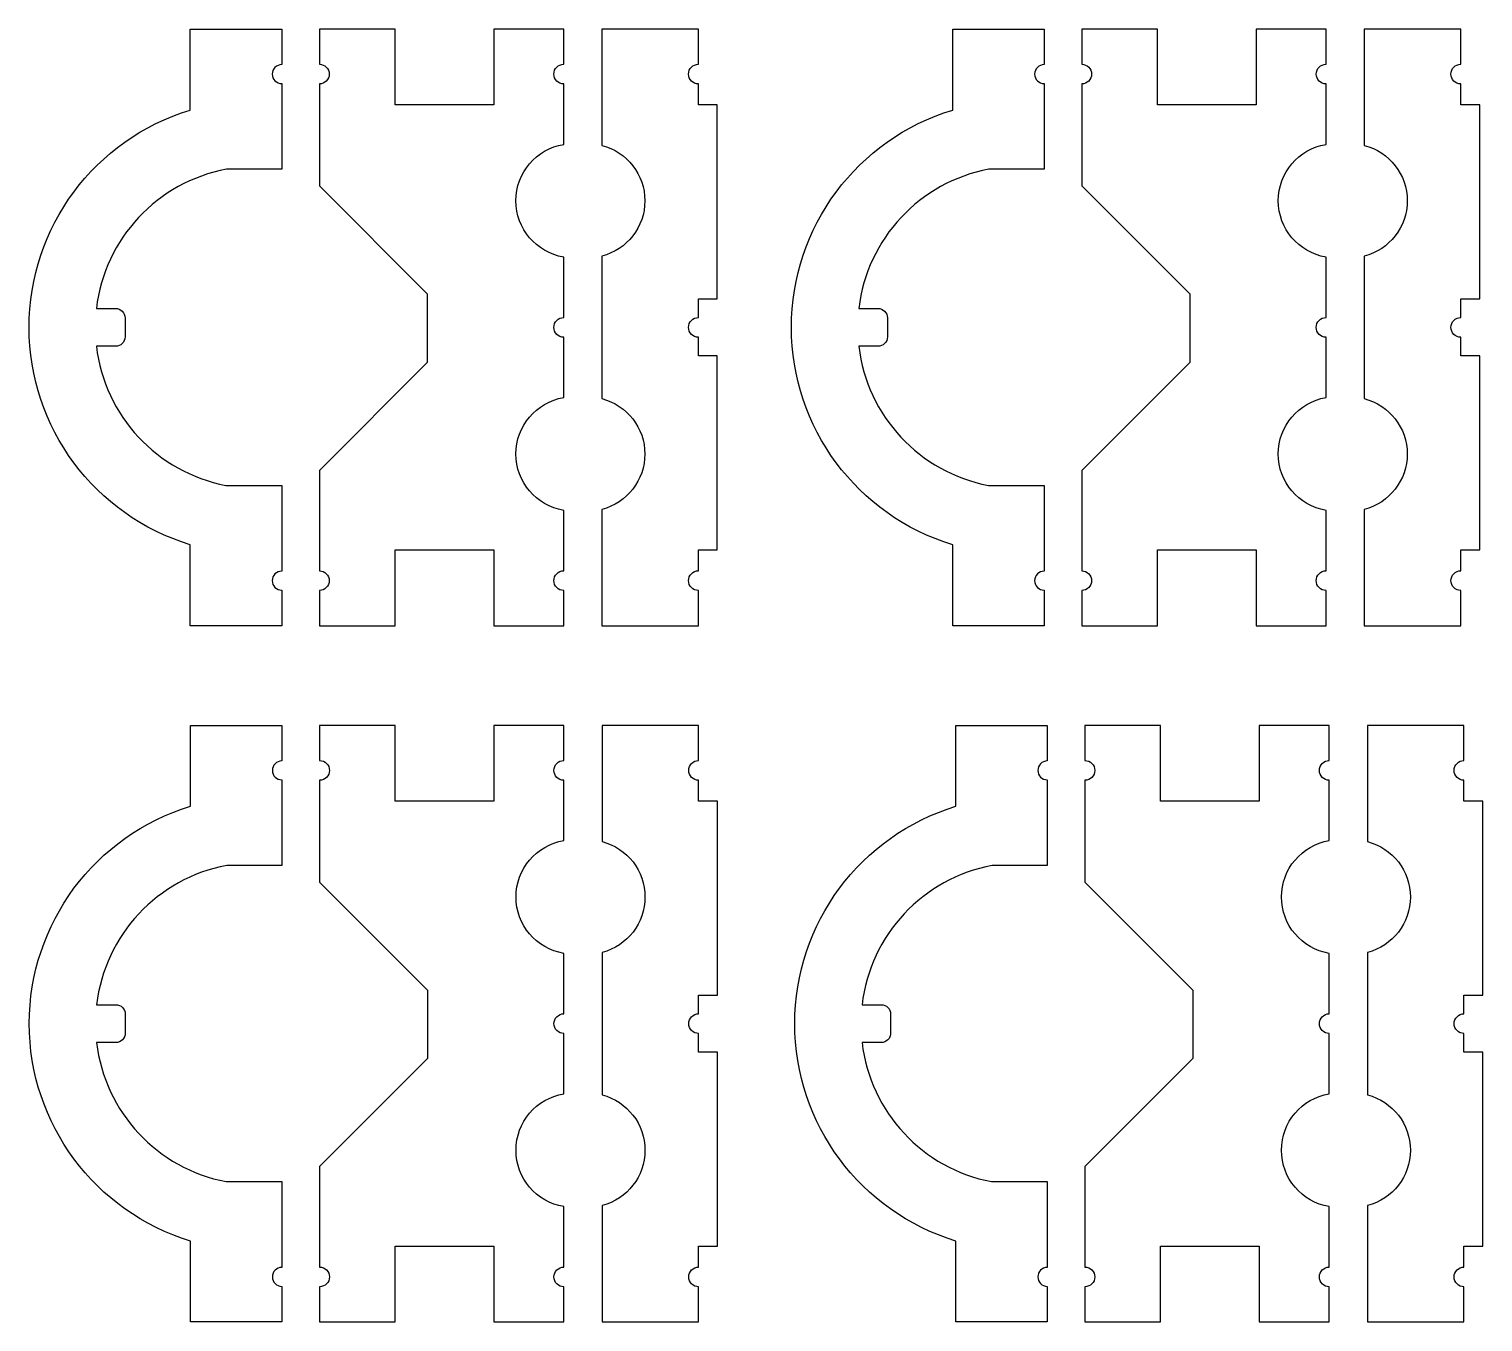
# Model space of a CAD drawing. Extents: x 0.1 to 19.3, y 0 to 17.1.
import ezdxf

# ---------------------------------------------------------------- set-up
doc = ezdxf.new("R2010")
doc.units = 0
doc.layers.get('0').update_dxf_attribs({"linetype": 'CONTINUOUS'})

msp = doc.modelspace()

# ---------------------------------------------------------------- linework, layer by layer
for points in [[(2.24, 9.184), (2.24, 10.253, -0.741914), (2.24, 15.995), (2.24, 17.064), (3.448, 17.064), (3.448, 16.594, 1), (3.448, 16.344), (3.448, 15.213), (2.718, 15.213, 0.327901), (1, 13.374), (1.253, 13.374, -0.414214), (1.378, 13.249), (1.378, 12.999, -0.414214), (1.253, 12.874), (1, 12.874, 0.327074), (2.712, 11.037), (3.448, 11.037), (3.448, 9.904, 1), (3.448, 9.654), (3.448, 9.184)], [(3.946, 9.184), (4.946, 9.184), (4.946, 10.184), (6.25, 10.184), (6.25, 9.184), (7.174, 9.184), (7.174, 9.649, -0.414214), (7.044, 9.779, -0.414214), (7.174, 9.909), (7.174, 10.707, -0.847855), (7.174, 12.197), (7.174, 12.994, -0.414214), (7.044, 13.124, -0.414214), (7.174, 13.254), (7.174, 14.052, -0.847855), (7.174, 15.541), (7.174, 16.339, -1), (7.174, 16.599), (7.174, 17.064), (6.25, 17.064), (6.25, 16.064), (4.946, 16.064), (4.946, 17.064), (3.946, 17.064), (3.946, 16.599, -1), (3.946, 16.339), (3.946, 14.994), (5.372, 13.568), (5.372, 12.662), (3.946, 11.236), (3.946, 9.909, -1), (3.946, 9.649)], [(7.679, 9.184), (8.954, 9.184), (8.954, 9.649, -0.414214), (8.824, 9.779, -0.414214), (8.954, 9.909), (8.954, 10.184), (9.204, 10.184), (9.204, 12.749), (8.954, 12.749), (8.954, 12.994, -0.414214), (8.824, 13.124, -0.414214), (8.954, 13.254), (8.954, 13.499), (9.204, 13.499), (9.204, 16.064), (8.954, 16.064), (8.954, 16.339, -1), (8.954, 16.599), (8.954, 17.064), (7.679, 17.064), (7.679, 15.528, -0.775965), (7.679, 14.065), (7.679, 12.183, -0.775965), (7.679, 10.72)], [(12.314, 9.184), (12.314, 10.253, -0.741914), (12.314, 15.995), (12.314, 17.064), (13.522, 17.064), (13.522, 16.594, 1), (13.522, 16.344), (13.522, 15.213), (12.792, 15.213, 0.327901), (11.074, 13.374), (11.327, 13.374, -0.414214), (11.452, 13.249), (11.452, 12.999, -0.414214), (11.327, 12.874), (11.074, 12.874, 0.327074), (12.786, 11.037), (13.522, 11.037), (13.522, 9.904, 1), (13.522, 9.654), (13.522, 9.184)], [(14.02, 9.184), (15.02, 9.184), (15.02, 10.184), (16.324, 10.184), (16.324, 9.184), (17.248, 9.184), (17.248, 9.649, -0.414214), (17.118, 9.779, -0.414214), (17.248, 9.909), (17.248, 10.707, -0.847855), (17.248, 12.197), (17.248, 12.994, -0.414214), (17.118, 13.124, -0.414214), (17.248, 13.254), (17.248, 14.052, -0.847855), (17.248, 15.541), (17.248, 16.339, -1), (17.248, 16.599), (17.248, 17.064), (16.324, 17.064), (16.324, 16.064), (15.02, 16.064), (15.02, 17.064), (14.02, 17.064), (14.02, 16.599, -1), (14.02, 16.339), (14.02, 14.994), (15.446, 13.568), (15.446, 12.662), (14.02, 11.236), (14.02, 9.909, -1), (14.02, 9.649)], [(17.753, 9.184), (19.028, 9.184), (19.028, 9.649, -0.414214), (18.898, 9.779, -0.414214), (19.028, 9.909), (19.028, 10.184), (19.278, 10.184), (19.278, 12.749), (19.028, 12.749), (19.028, 12.994, -0.414214), (18.898, 13.124, -0.414214), (19.028, 13.254), (19.028, 13.499), (19.278, 13.499), (19.278, 16.064), (19.028, 16.064), (19.028, 16.339, -1), (19.028, 16.599), (19.028, 17.064), (17.753, 17.064), (17.753, 15.528, -0.775965), (17.753, 14.065), (17.753, 12.183, -0.775965), (17.753, 10.72)], [(2.243, -0.011), (2.243, 1.057, -0.741914), (2.243, 6.799), (2.243, 7.868), (3.45, 7.868), (3.45, 7.398, 1), (3.45, 7.148), (3.45, 6.017), (2.721, 6.017, 0.327901), (1.002, 4.178), (1.256, 4.178, -0.414214), (1.381, 4.053), (1.381, 3.803, -0.414214), (1.256, 3.678), (1.002, 3.678, 0.327074), (2.715, 1.841), (3.45, 1.841), (3.45, 0.708, 1), (3.45, 0.458), (3.45, -0.011)], [(3.949, -0.011), (4.949, -0.011), (4.949, 0.989), (6.252, 0.989), (6.252, -0.011), (7.176, -0.011), (7.176, 0.453, -0.414214), (7.046, 0.583, -0.414214), (7.176, 0.713), (7.176, 1.511, -0.847855), (7.176, 3.001), (7.176, 3.798, -0.414214), (7.046, 3.928, -0.414214), (7.176, 4.058), (7.176, 4.856, -0.847855), (7.176, 6.346), (7.176, 7.143, -1), (7.176, 7.403), (7.176, 7.868), (6.252, 7.868), (6.252, 6.868), (4.949, 6.868), (4.949, 7.868), (3.949, 7.868), (3.949, 7.403, -1), (3.949, 7.143), (3.949, 5.798), (5.375, 4.372), (5.375, 3.467), (3.949, 2.04), (3.949, 0.713, -1), (3.949, 0.453)], [(7.681, -0.011), (8.957, -0.011), (8.957, 0.453, -0.414214), (8.827, 0.583, -0.414214), (8.957, 0.713), (8.957, 0.989), (9.207, 0.989), (9.207, 3.553), (8.957, 3.553), (8.957, 3.798, -0.414214), (8.827, 3.928, -0.414214), (8.957, 4.058), (8.957, 4.303), (9.207, 4.303), (9.207, 6.868), (8.957, 6.868), (8.957, 7.143, -1), (8.957, 7.403), (8.957, 7.868), (7.681, 7.868), (7.681, 6.332, -0.775965), (7.681, 4.869), (7.681, 2.987, -0.775965), (7.681, 1.525)], [(12.357, -0.011), (12.357, 1.057, -0.741914), (12.357, 6.799), (12.357, 7.868), (13.564, 7.868), (13.564, 7.398, 1), (13.564, 7.148), (13.564, 6.017), (12.835, 6.017, 0.327901), (11.116, 4.178), (11.369, 4.178, -0.414214), (11.494, 4.053), (11.494, 3.803, -0.414214), (11.369, 3.678), (11.116, 3.678, 0.327074), (12.828, 1.841), (13.564, 1.841), (13.564, 0.708, 1), (13.564, 0.458), (13.564, -0.011)], [(14.062, -0.011), (15.062, -0.011), (15.062, 0.989), (16.366, 0.989), (16.366, -0.011), (17.29, -0.011), (17.29, 0.453, -0.414214), (17.16, 0.583, -0.414214), (17.29, 0.713), (17.29, 1.511, -0.847855), (17.29, 3.001), (17.29, 3.798, -0.414214), (17.16, 3.928, -0.414214), (17.29, 4.058), (17.29, 4.856, -0.847855), (17.29, 6.346), (17.29, 7.143, -1), (17.29, 7.403), (17.29, 7.868), (16.366, 7.868), (16.366, 6.868), (15.062, 6.868), (15.062, 7.868), (14.062, 7.868), (14.062, 7.403, -1), (14.062, 7.143), (14.062, 5.798), (15.489, 4.372), (15.489, 3.467), (14.062, 2.04), (14.062, 0.713, -1), (14.062, 0.453)], [(17.795, -0.011), (19.07, -0.011), (19.07, 0.453, -0.414214), (18.94, 0.583, -0.414214), (19.07, 0.713), (19.07, 0.989), (19.32, 0.989), (19.32, 3.553), (19.07, 3.553), (19.07, 3.798, -0.414214), (18.94, 3.928, -0.414214), (19.07, 4.058), (19.07, 4.303), (19.32, 4.303), (19.32, 6.868), (19.07, 6.868), (19.07, 7.143, -1), (19.07, 7.403), (19.07, 7.868), (17.795, 7.868), (17.795, 6.332, -0.775965), (17.795, 4.869), (17.795, 2.987, -0.775965), (17.795, 1.525)]]:
    msp.add_lwpolyline(points, format="xyb", close=True)

doc.saveas('drawing.dxf')
